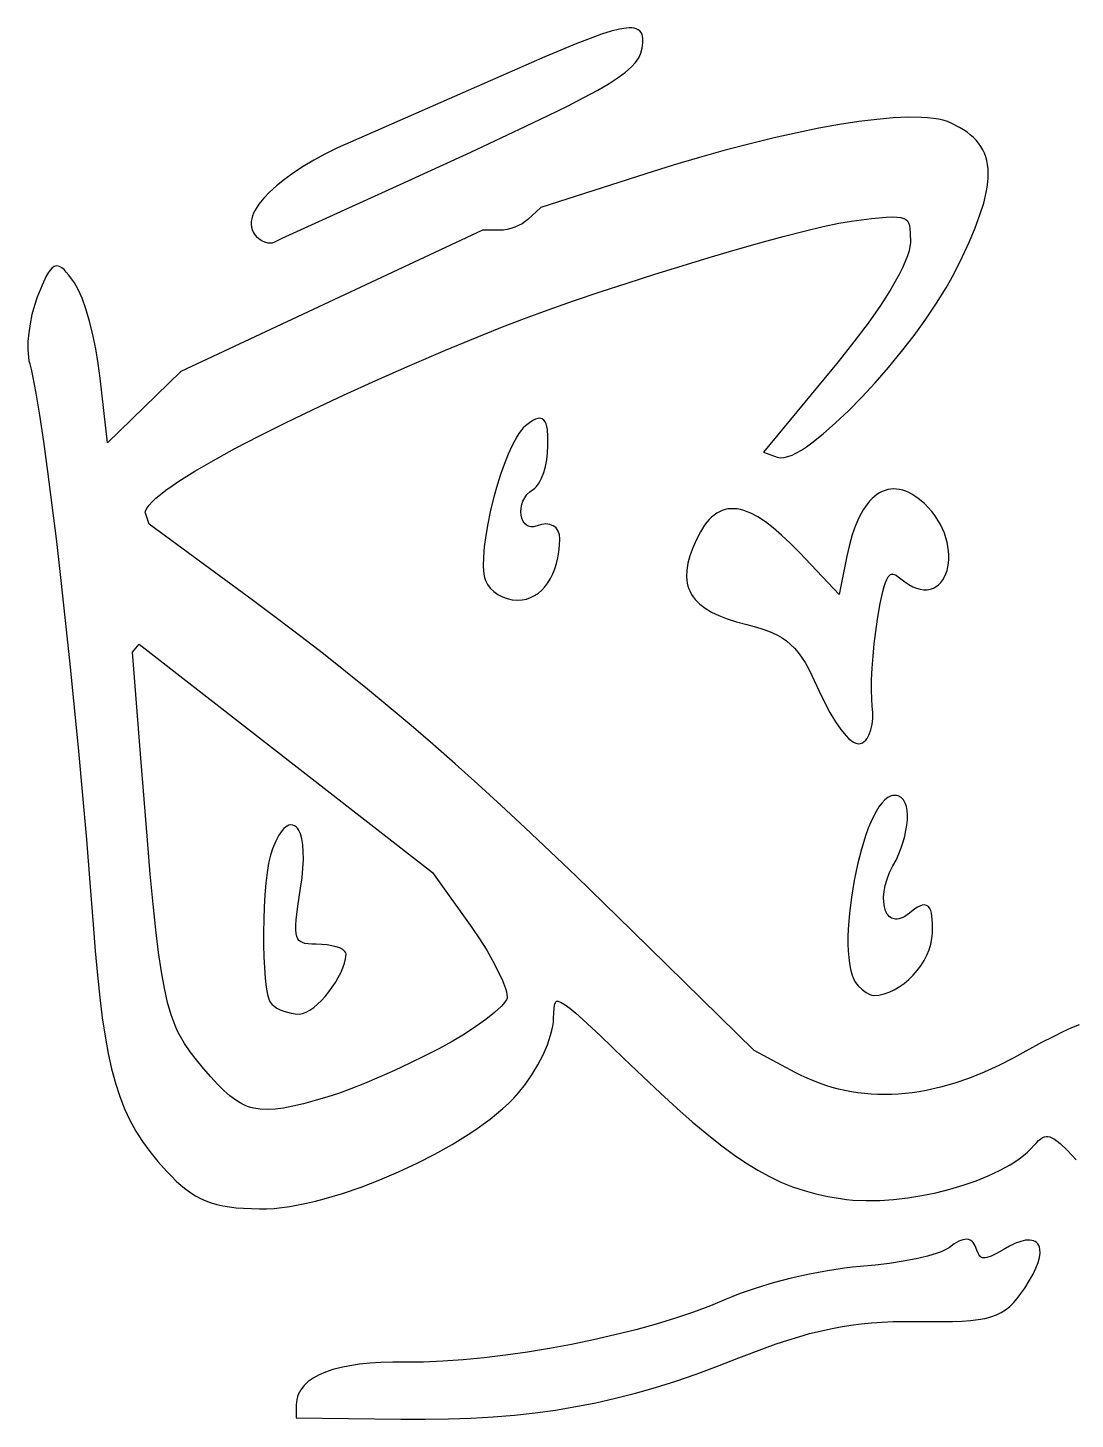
# Model space of a CAD drawing. Extents: x -592 to 638, y 287 to 852.
# Drawn here: x 92.9 to 135.5, y 594.3 to 650.9 of the extents above; entities that cross this region are included whole.
import ezdxf

# ---------------------------------------------------------------- set-up
doc = ezdxf.new("R2010")
doc.units = 0
doc.layers.add('COUCHE_1', color=18, linetype='CONTINUOUS')

msp = doc.modelspace()

# ---------------------------------------------------------------- linework, layer by layer
at = {"layer": 'COUCHE_1'}
for points in [[(117.696, 650.788), (117.618, 650.826), (117.53, 650.85), (117.433, 650.863), (117.326, 650.864), (117.206, 650.856), (116.933, 650.81), (116.601, 650.725), (116.207, 650.6), (115.744, 650.434), (115.207, 650.226), (113.895, 649.681), (112.23, 648.955), (105.995, 646.218), (105.47, 645.979), (104.974, 645.732), (104.509, 645.479), (104.076, 645.221), (103.677, 644.962), (103.315, 644.701), (102.992, 644.442), (102.708, 644.185), (102.466, 643.933), (102.267, 643.685), (102.116, 643.446), (102.057, 643.326), (102.011, 643.21), (101.978, 643.095), (101.958, 642.982), (101.953, 642.871), (101.964, 642.762), (101.99, 642.658), (102.032, 642.558), (102.09, 642.464), (102.164, 642.378), (102.248, 642.302), (102.339, 642.238), (102.435, 642.186), (102.534, 642.148), (102.634, 642.124), (102.733, 642.115), (102.83, 642.124), (102.915, 642.152), (103.219, 642.302), (108.014, 644.493), (110.886, 645.81), (113.129, 646.859), (114.04, 647.297), (114.824, 647.683), (115.49, 648.025), (116.05, 648.328), (116.512, 648.596), (116.887, 648.837), (117.186, 649.057), (117.418, 649.261), (117.592, 649.456), (117.717, 649.648), (117.802, 649.84), (117.854, 650.034), (117.887, 650.248), (117.89, 650.432), (117.877, 650.52), (117.853, 650.6), (117.815, 650.673), (117.762, 650.737)], [(114.004, 634.529), (113.985, 634.649), (113.957, 634.751), (113.919, 634.839), (113.865, 634.911), (113.791, 634.962), (113.703, 634.983), (113.614, 634.975), (113.525, 634.946), (113.433, 634.901), (113.335, 634.839), (113.113, 634.672), (113.023, 634.589), (112.933, 634.485), (112.845, 634.363), (112.756, 634.224), (112.583, 633.903), (112.412, 633.527), (112.246, 633.106), (112.088, 632.651), (111.939, 632.171), (111.803, 631.677), (111.682, 631.178), (111.579, 630.685), (111.495, 630.207), (111.435, 629.754), (111.4, 629.336), (111.394, 628.964), (111.403, 628.795), (111.42, 628.642), (111.446, 628.503), (111.484, 628.378), (111.564, 628.217), (111.68, 628.067), (111.824, 627.934), (111.99, 627.818), (112.174, 627.723), (112.371, 627.65), (112.577, 627.602), (112.786, 627.584), (112.972, 627.594), (113.151, 627.628), (113.322, 627.686), (113.484, 627.766), (113.636, 627.867), (113.777, 627.988), (113.907, 628.128), (114.025, 628.286), (114.132, 628.46), (114.226, 628.65), (114.307, 628.855), (114.375, 629.073), (114.43, 629.305), (114.471, 629.55), (114.497, 629.806), (114.508, 630.076), (114.494, 630.245), (114.445, 630.392), (114.406, 630.461), (114.359, 630.519), (114.304, 630.569), (114.239, 630.612), (114.101, 630.665), (113.942, 630.681), (113.77, 630.662), (113.593, 630.611), (113.441, 630.571), (113.382, 630.566), (113.328, 630.568), (113.224, 630.593), (113.138, 630.641), (113.065, 630.712), (113.005, 630.804), (112.96, 630.914), (112.931, 631.04), (112.921, 631.178), (112.931, 631.322), (112.96, 631.468), (113.011, 631.612), (113.082, 631.751), (113.175, 631.879), (113.29, 631.995), (113.434, 632.099), (113.495, 632.143), (113.559, 632.207), (113.67, 632.359), (113.768, 632.551), (113.853, 632.774), (113.923, 633.022), (113.977, 633.29), (114.012, 633.57), (114.027, 633.856), (114.025, 634.236)], [(129.337, 631.511), (129.083, 631.724), (128.956, 631.814), (128.83, 631.891), (128.704, 631.957), (128.579, 632.011), (128.455, 632.053), (128.332, 632.083), (128.21, 632.101), (128.089, 632.107), (127.969, 632.1), (127.852, 632.08), (127.737, 632.049), (127.624, 632.005), (127.515, 631.949), (127.409, 631.882), (127.307, 631.804), (127.208, 631.715), (127.112, 631.615), (127.019, 631.503), (126.845, 631.251), (126.685, 630.957), (126.538, 630.622), (126.405, 630.246), (126.287, 629.83), (126.184, 629.376), (125.869, 627.81), (124.266, 629.504), (123.89, 629.889), (123.533, 630.227), (123.194, 630.52), (122.872, 630.767), (122.566, 630.968), (122.276, 631.122), (122.134, 631.182), (121.996, 631.231), (121.862, 631.267), (121.73, 631.292), (121.6, 631.304), (121.474, 631.304), (121.35, 631.292), (121.23, 631.267), (121.113, 631.229), (121, 631.179), (120.891, 631.117), (120.785, 631.044), (120.684, 630.958), (120.586, 630.862), (120.491, 630.754), (120.399, 630.634), (120.226, 630.365), (120.063, 630.05), (119.915, 629.71), (119.8, 629.39), (119.719, 629.087), (119.674, 628.802), (119.665, 628.534), (119.675, 628.404), (119.694, 628.279), (119.723, 628.158), (119.762, 628.041), (119.811, 627.928), (119.87, 627.819), (119.939, 627.715), (120.017, 627.614), (120.105, 627.519), (120.203, 627.426), (120.425, 627.255), (120.686, 627.098), (120.984, 626.955), (121.322, 626.823), (121.698, 626.701), (122.113, 626.59), (122.414, 626.511), (122.687, 626.431), (122.936, 626.345), (123.163, 626.254), (123.37, 626.154), (123.56, 626.043), (123.735, 625.921), (123.899, 625.784), (124.053, 625.629), (124.2, 625.456), (124.343, 625.261), (124.484, 625.042), (124.624, 624.797), (124.765, 624.524), (125.062, 623.882), (125.275, 623.429), (125.497, 623.011), (125.721, 622.639), (125.942, 622.32), (126.154, 622.064), (126.256, 621.96), (126.355, 621.874), (126.452, 621.808), (126.548, 621.761), (126.647, 621.739), (126.742, 621.75), (126.822, 621.785), (126.89, 621.832), (126.951, 621.891), (127.007, 621.961), (127.096, 622.12), (127.165, 622.312), (127.213, 622.529), (127.239, 622.765), (127.241, 623.016), (127.22, 623.271), (127.195, 623.563), (127.186, 623.924), (127.193, 624.345), (127.215, 624.809), (127.251, 625.302), (127.3, 625.808), (127.362, 626.314), (127.434, 626.804), (127.546, 627.443), (127.653, 627.939), (127.706, 628.135), (127.759, 628.298), (127.813, 628.428), (127.866, 628.525), (127.917, 628.59), (127.963, 628.627), (128.005, 628.643), (128.051, 628.645), (128.111, 628.63), (128.187, 628.593), (128.276, 628.535), (128.379, 628.452), (128.545, 628.322), (128.708, 628.213), (128.867, 628.127), (129.021, 628.064), (129.171, 628.023), (129.314, 628.004), (129.452, 628.006), (129.582, 628.029), (129.704, 628.071), (129.817, 628.132), (129.919, 628.209), (130.01, 628.302), (130.089, 628.407), (130.158, 628.525), (130.215, 628.653), (130.261, 628.791), (130.296, 628.937), (130.32, 629.091), (130.332, 629.252), (130.332, 629.418), (130.321, 629.59), (130.298, 629.765), (130.262, 629.943), (130.213, 630.123), (130.152, 630.304), (130.078, 630.484), (129.99, 630.664), (129.888, 630.841), (129.772, 631.016), (129.642, 631.186), (129.497, 631.351)], [(104.082, 607.094), (103.656, 606.993), (103.272, 606.919), (102.926, 606.873), (102.612, 606.857), (102.325, 606.87), (102.059, 606.913), (101.934, 606.946), (101.811, 606.988), (101.69, 607.037), (101.572, 607.094), (101.334, 607.237), (101.094, 607.416), (100.847, 607.634), (100.588, 607.892), (100.312, 608.19), (100.015, 608.531), (99.726, 608.877), (99.469, 609.21), (99.243, 609.544), (99.041, 609.897), (98.95, 610.083), (98.863, 610.28), (98.781, 610.49), (98.703, 610.713), (98.558, 611.212), (98.426, 611.792), (98.304, 612.467), (98.188, 613.254), (98.077, 614.167), (97.966, 615.221), (97.853, 616.431), (97.734, 617.813), (97.469, 621.152), (97.134, 625.47), (97.403, 625.788), (109.327, 616.498), (110.927, 614.264), (111.245, 613.8), (111.535, 613.341), (111.792, 612.897), (112.009, 612.482), (112.18, 612.108), (112.299, 611.787), (112.337, 611.653), (112.36, 611.539), (112.368, 611.449), (112.362, 611.388), (112.341, 611.33), (112.293, 611.251), (112.218, 611.156), (112.119, 611.05), (111.851, 610.804), (111.506, 610.53), (111.096, 610.237), (110.632, 609.933), (110.126, 609.629), (109.59, 609.333), (109.019, 609.039), (108.412, 608.743), (107.788, 608.453), (107.167, 608.176), (106.567, 607.922), (106.006, 607.698), (105.504, 607.513), (105.079, 607.374), (104.555, 607.222)], [(126.779, 617.456), (126.619, 616.829), (126.481, 616.172), (126.37, 615.503), (126.289, 614.839), (126.241, 614.198), (126.231, 613.89), (126.23, 613.594), (126.239, 613.313), (126.259, 613.047), (126.289, 612.8), (126.332, 612.572), (126.387, 612.366), (126.455, 612.183), (126.539, 612.025), (126.64, 611.897), (126.802, 611.749), (126.968, 611.627), (127.122, 611.543), (127.199, 611.515), (127.268, 611.504), (127.484, 611.518), (127.696, 611.563), (127.907, 611.635), (128.115, 611.732), (128.318, 611.852), (128.513, 611.992), (128.701, 612.15), (128.877, 612.324), (129.041, 612.512), (129.19, 612.712), (129.323, 612.921), (129.438, 613.138), (129.532, 613.361), (129.602, 613.587), (129.648, 613.814), (129.665, 614.039), (129.664, 614.431), (129.644, 614.73), (129.624, 614.852), (129.597, 614.956), (129.558, 615.044), (129.501, 615.117), (129.424, 615.166), (129.334, 615.183), (129.243, 615.171), (129.153, 615.138), (129.058, 615.089), (128.956, 615.023), (128.727, 614.85), (128.539, 614.719), (128.457, 614.675), (128.377, 614.642), (128.302, 614.62), (128.233, 614.609), (128.169, 614.607), (128.109, 614.613), (128.054, 614.627), (128.003, 614.649), (127.955, 614.679), (127.91, 614.717), (127.867, 614.762), (127.83, 614.814), (127.762, 614.947), (127.713, 615.108), (127.685, 615.295), (127.68, 615.504), (127.7, 615.733), (127.746, 615.977), (127.821, 616.234), (127.924, 616.499), (128.06, 616.772), (128.184, 617.012), (128.295, 617.258), (128.392, 617.503), (128.473, 617.745), (128.539, 617.982), (128.59, 618.213), (128.626, 618.434), (128.645, 618.644), (128.649, 618.84), (128.637, 619.021), (128.607, 619.185), (128.559, 619.33), (128.488, 619.455), (128.393, 619.554), (128.276, 619.616), (128.205, 619.634), (128.133, 619.641), (128.06, 619.636), (127.984, 619.618), (127.851, 619.555), (127.723, 619.456), (127.601, 619.327), (127.485, 619.17), (127.372, 618.987), (127.264, 618.78), (127.159, 618.551), (127.058, 618.302), (126.96, 618.035)], [(103.587, 610.779), (103.744, 610.755), (103.903, 610.745), (104.045, 610.764), (104.194, 610.82), (104.346, 610.904), (104.5, 611.014), (104.656, 611.146), (104.811, 611.298), (104.963, 611.464), (105.11, 611.644), (105.251, 611.833), (105.381, 612.028), (105.499, 612.227), (105.602, 612.426), (105.688, 612.622), (105.755, 612.813), (105.798, 612.997), (105.815, 613.176), (105.804, 613.236), (105.771, 613.296), (105.684, 613.373), (105.564, 613.434), (105.416, 613.484), (105.242, 613.525), (105.046, 613.556), (104.83, 613.577), (104.602, 613.586), (104.423, 613.591), (104.269, 613.602), (104.141, 613.622), (104.037, 613.652), (103.957, 613.692), (103.896, 613.743), (103.848, 613.809), (103.81, 613.899), (103.784, 614.019), (103.772, 614.171), (103.772, 614.357), (103.787, 614.578), (103.854, 615.137), (103.966, 615.864), (104.026, 616.285), (104.063, 616.676), (104.08, 617.032), (104.077, 617.352), (104.055, 617.634), (104.015, 617.877), (103.958, 618.081), (103.883, 618.241), (103.835, 618.309), (103.78, 618.364), (103.717, 618.407), (103.645, 618.432), (103.569, 618.438), (103.494, 618.424), (103.421, 618.393), (103.352, 618.347), (103.284, 618.287), (103.217, 618.213), (103.086, 618.027), (102.954, 617.782), (102.818, 617.473), (102.736, 617.213), (102.665, 616.884), (102.605, 616.497), (102.555, 616.063), (102.515, 615.593), (102.485, 615.097), (102.466, 614.586), (102.457, 614.072), (102.458, 613.566), (102.469, 613.079), (102.492, 612.622), (102.525, 612.206), (102.569, 611.841), (102.625, 611.539), (102.694, 611.308), (102.738, 611.215), (102.79, 611.144), (102.888, 611.06), (103.004, 610.986), (103.135, 610.92), (103.278, 610.863), (103.43, 610.816)], [(133.418, 599.598), (133.604, 599.888), (133.757, 600.158), (133.878, 600.407), (133.967, 600.635), (134.024, 600.84), (134.049, 601.025), (134.04, 601.186), (134.021, 601.263), (133.992, 601.332), (133.953, 601.393), (133.902, 601.446), (133.843, 601.488), (133.775, 601.52), (133.702, 601.54), (133.621, 601.55), (133.451, 601.542), (133.258, 601.498), (133.042, 601.42), (132.802, 601.307), (132.541, 601.159), (132.276, 601.007), (132.058, 600.902), (131.883, 600.842), (131.815, 600.83), (131.757, 600.827), (131.708, 600.833), (131.668, 600.846), (131.632, 600.866), (131.598, 600.896), (131.565, 600.937), (131.533, 600.989), (131.47, 601.145), (131.404, 601.313), (131.319, 601.446), (131.262, 601.502), (131.2, 601.544), (131.13, 601.572), (131.055, 601.584), (130.978, 601.581), (130.897, 601.565), (130.736, 601.501), (130.556, 601.394), (130.356, 601.249), (130.27, 601.192), (130.159, 601.135), (130.021, 601.076), (129.858, 601.017), (129.465, 600.9), (129.001, 600.789), (128.481, 600.688), (127.919, 600.599), (127.331, 600.527), (126.732, 600.474), (126.421, 600.447), (126.091, 600.41), (125.394, 600.305), (124.663, 600.167), (123.921, 599.999), (123.19, 599.808), (122.49, 599.598), (121.846, 599.375), (121.551, 599.26), (121.279, 599.145), (120.644, 598.879), (119.953, 598.621), (119.211, 598.372), (118.425, 598.133), (117.602, 597.906), (116.75, 597.692), (115.876, 597.493), (114.988, 597.309), (114.092, 597.143), (113.196, 596.996), (112.307, 596.869), (111.432, 596.763), (110.579, 596.681), (109.755, 596.623), (108.966, 596.591), (108.22, 596.587), (107.712, 596.586), (107.232, 596.571), (106.782, 596.542), (106.361, 596.498), (105.97, 596.441), (105.61, 596.369), (105.281, 596.283), (104.983, 596.183), (104.716, 596.069), (104.48, 595.94), (104.277, 595.796), (104.107, 595.637), (103.973, 595.463), (103.918, 595.367), (103.873, 595.27), (103.837, 595.169), (103.812, 595.065), (103.796, 594.958), (103.789, 594.85), (103.783, 594.324), (108.048, 594.27), (109.036, 594.265), (109.988, 594.279), (110.906, 594.31), (111.797, 594.361), (112.662, 594.432), (113.508, 594.524), (114.338, 594.638), (115.157, 594.774), (115.968, 594.933), (116.776, 595.116), (117.585, 595.323), (118.4, 595.557), (119.224, 595.816), (120.061, 596.102), (120.917, 596.416), (121.794, 596.758), (122.83, 597.156), (123.313, 597.328), (123.779, 597.483), (124.229, 597.621), (124.666, 597.744), (125.094, 597.851), (125.515, 597.945), (125.932, 598.024), (126.349, 598.089), (126.768, 598.143), (127.192, 598.184), (127.624, 598.213), (128.067, 598.232), (128.525, 598.24), (129, 598.238), (130.042, 598.233), (130.481, 598.24), (130.872, 598.254), (131.219, 598.279), (131.527, 598.314), (131.802, 598.362), (132.046, 598.424), (132.266, 598.503), (132.464, 598.599), (132.644, 598.714), (132.81, 598.849), (132.966, 599.004), (133.116, 599.179), (133.265, 599.377)]]:
    msp.add_lwpolyline(points, close=True, dxfattribs=at)
msp.add_lwpolyline([(135.633, 610.306), (135.327, 610.186), (134.975, 610.026), (134.57, 609.825), (134.105, 609.582), (132.977, 608.97), (132.37, 608.655), (131.768, 608.378), (131.172, 608.137), (130.581, 607.934), (129.996, 607.767), (129.416, 607.637), (129.13, 607.586), (128.845, 607.545), (128.562, 607.512), (128.281, 607.489), (128.002, 607.475), (127.725, 607.47), (127.45, 607.475), (127.177, 607.488), (126.906, 607.511), (126.637, 607.543), (126.37, 607.584), (126.106, 607.635), (125.844, 607.695), (125.585, 607.764), (125.328, 607.842), (125.074, 607.929), (124.822, 608.026), (124.572, 608.132), (124.326, 608.247), (124.081, 608.372), (122.411, 609.262), (117.448, 614.136), (115.175, 616.348), (114.116, 617.362), (113.101, 618.321), (112.122, 619.231), (111.175, 620.098), (110.253, 620.926), (109.349, 621.722), (108.458, 622.49), (107.573, 623.236), (106.688, 623.965), (105.798, 624.684), (104.894, 625.396), (103.973, 626.107), (103.027, 626.824), (102.05, 627.551), (97.811, 630.678), (97.657, 631.118), (97.651, 631.144), (97.651, 631.166), (97.67, 631.242), (97.72, 631.337), (97.806, 631.452), (97.927, 631.582), (98.081, 631.726), (98.269, 631.883), (98.489, 632.051), (98.739, 632.23), (99.02, 632.419), (99.669, 632.827), (100.43, 633.27), (101.297, 633.747), (102.265, 634.254), (103.327, 634.787), (104.478, 635.344), (105.713, 635.922), (107.025, 636.518), (108.41, 637.128), (109.862, 637.751), (111.375, 638.382), (112.177, 638.701), (113.071, 639.04), (114.041, 639.392), (115.073, 639.753), (116.149, 640.119), (117.253, 640.483), (118.371, 640.842), (119.485, 641.189), (120.581, 641.522), (121.642, 641.833), (122.651, 642.12), (123.595, 642.376), (124.455, 642.597), (125.216, 642.778), (125.862, 642.913), (126.378, 642.999), (127.181, 643.102), (127.79, 643.161), (128.026, 643.171), (128.221, 643.166), (128.377, 643.147), (128.496, 643.113), (128.582, 643.067), (128.645, 643.008), (128.692, 642.93), (128.727, 642.827), (128.751, 642.694), (128.764, 642.532), (128.767, 642.119), (128.753, 641.966), (128.714, 641.787), (128.649, 641.583), (128.56, 641.355), (128.447, 641.104), (128.311, 640.833), (128.152, 640.543), (127.971, 640.235), (127.769, 639.91), (127.548, 639.571), (127.045, 638.851), (126.47, 638.085), (125.828, 637.283), (122.793, 633.6), (123.357, 633.397), (123.483, 633.373), (123.631, 633.383), (123.789, 633.422), (123.959, 633.487), (124.142, 633.577), (124.337, 633.69), (124.544, 633.825), (124.763, 633.981), (125.228, 634.35), (125.727, 634.789), (126.251, 635.288), (126.79, 635.838), (127.335, 636.428), (127.878, 637.05), (128.408, 637.694), (128.917, 638.349), (129.397, 639.008), (129.836, 639.659), (130.227, 640.293), (130.402, 640.602), (130.561, 640.903), (130.886, 641.56), (131.167, 642.169), (131.405, 642.732), (131.599, 643.252), (131.75, 643.731), (131.856, 644.172), (131.893, 644.381), (131.919, 644.58), (131.933, 644.771), (131.936, 644.955), (131.928, 645.131), (131.908, 645.3), (131.876, 645.461), (131.833, 645.616), (131.778, 645.764), (131.712, 645.906), (131.633, 646.04), (131.543, 646.169), (131.442, 646.29), (131.33, 646.406), (131.206, 646.516), (131.072, 646.62), (130.927, 646.72), (130.77, 646.815), (130.427, 646.991), (130.273, 647.052), (130.099, 647.104), (129.908, 647.146), (129.698, 647.18), (129.47, 647.204), (129.223, 647.22), (128.682, 647.226), (128.074, 647.2), (127.403, 647.141), (126.672, 647.051), (125.886, 646.93), (125.047, 646.779), (124.159, 646.599), (123.226, 646.389), (122.252, 646.151), (121.239, 645.886), (120.193, 645.593), (119.115, 645.274), (118.011, 644.93), (113.734, 643.56), (113.21, 643.07), (113.101, 642.98), (112.973, 642.897), (112.83, 642.821), (112.677, 642.754), (112.519, 642.7), (112.363, 642.659), (112.213, 642.635), (112.072, 642.627), (111.36, 642.636), (99.093, 636.888), (96.108, 633.978), (95.812, 636.616), (95.734, 637.21), (95.632, 637.804), (95.511, 638.382), (95.376, 638.928), (95.231, 639.428), (95.078, 639.866), (94.923, 640.225), (94.844, 640.374), (94.766, 640.497), (94.537, 640.807), (94.437, 640.929), (94.343, 641.028), (94.252, 641.104), (94.156, 641.157), (94.051, 641.177), (93.947, 641.155), (93.855, 641.096), (93.775, 641.009), (93.699, 640.898), (93.623, 640.759), (93.457, 640.397), (93.258, 639.905), (93.138, 639.563), (93.038, 639.2), (92.96, 638.829), (92.906, 638.459), (92.876, 638.1), (92.872, 637.764), (92.895, 637.462), (92.918, 637.323), (92.948, 637.2), (93.005, 636.982), (93.066, 636.71), (93.201, 636.008), (93.349, 635.111), (93.508, 634.04), (93.677, 632.813), (93.852, 631.449), (94.033, 629.967), (94.216, 628.385), (94.583, 624.997), (94.935, 621.435), (95.1, 619.636), (95.256, 617.85), (95.399, 616.094), (95.528, 614.388), (95.612, 613.312), (95.7, 612.325), (95.794, 611.422), (95.898, 610.595), (96.011, 609.839), (96.138, 609.147), (96.278, 608.512), (96.435, 607.929), (96.611, 607.391), (96.807, 606.891), (97.025, 606.423), (97.267, 605.982), (97.534, 605.561), (97.83, 605.154), (98.154, 604.754), (98.509, 604.357), (98.713, 604.144), (98.911, 603.951), (99.106, 603.776), (99.3, 603.618), (99.496, 603.477), (99.695, 603.352), (99.9, 603.243), (100.112, 603.148), (100.332, 603.068), (100.564, 603), (100.808, 602.945), (101.068, 602.901), (101.344, 602.868), (101.639, 602.843), (102.294, 602.82), (102.583, 602.824), (102.885, 602.842), (103.201, 602.875), (103.528, 602.921), (103.866, 602.979), (104.213, 603.051), (104.568, 603.134), (104.931, 603.228), (105.673, 603.448), (106.43, 603.707), (107.194, 604.001), (107.954, 604.325), (108.702, 604.676), (109.429, 605.05), (110.126, 605.441), (110.782, 605.847), (111.093, 606.054), (111.39, 606.263), (111.673, 606.474), (111.94, 606.686), (112.191, 606.899), (112.423, 607.112), (112.636, 607.324), (112.83, 607.537), (113.113, 607.892), (113.378, 608.279), (113.618, 608.683), (113.828, 609.093), (114.003, 609.498), (114.137, 609.885), (114.187, 610.07), (114.224, 610.246), (114.248, 610.413), (114.257, 610.566), (114.263, 610.791), (114.275, 610.976), (114.297, 611.119), (114.329, 611.218), (114.344, 611.244), (114.358, 611.26), (114.372, 611.269), (114.388, 611.273), (114.414, 611.274), (114.449, 611.268), (114.565, 611.222), (114.721, 611.127), (114.919, 610.981), (115.159, 610.782), (115.446, 610.529), (116.169, 609.854), (117.114, 608.942), (117.886, 608.199), (118.604, 607.523), (119.274, 606.911), (119.899, 606.36), (120.487, 605.866), (121.041, 605.425), (121.568, 605.035), (122.073, 604.691), (122.56, 604.391), (123.036, 604.132), (123.505, 603.909), (123.972, 603.72), (124.443, 603.562), (124.921, 603.431), (125.413, 603.323), (125.924, 603.236), (126.175, 603.203), (126.434, 603.179), (126.967, 603.155), (127.52, 603.163), (128.087, 603.201), (128.662, 603.267), (129.238, 603.36), (129.81, 603.477), (130.371, 603.618), (130.917, 603.78), (131.441, 603.962), (131.937, 604.163), (132.399, 604.381), (132.821, 604.613), (133.017, 604.736), (133.2, 604.861), (133.37, 604.99), (133.526, 605.123), (133.669, 605.258), (133.794, 605.394), (133.893, 605.506), (133.984, 605.597), (134.069, 605.668), (134.147, 605.72), (134.22, 605.752), (134.29, 605.768), (134.362, 605.768), (134.44, 605.751), (134.529, 605.715), (134.629, 605.658), (134.741, 605.577), (134.864, 605.474), (135.156, 605.192), (135.51, 604.811)], dxfattribs=at)

doc.saveas('drawing.dxf')
